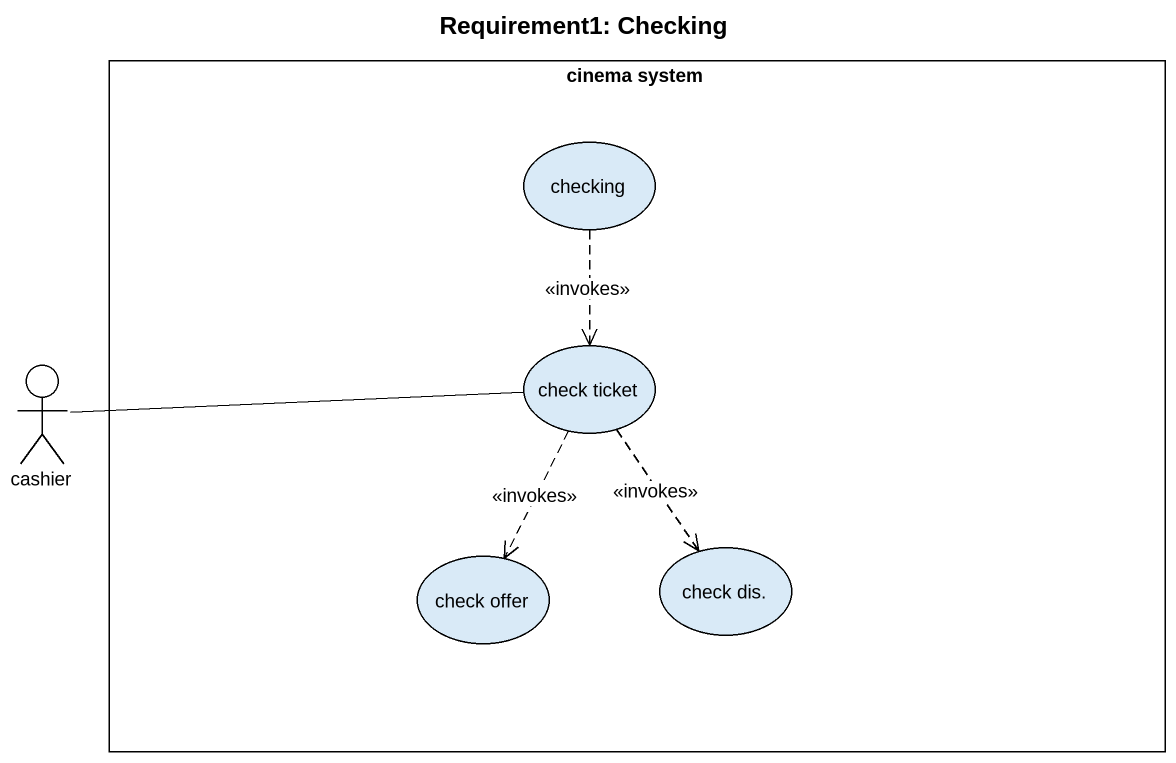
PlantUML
@startuml
title Requirement1: Checking
rectangle "cinema system" as cinema_system {
  usecase checking
  usecase "check ticket" as check_ticket
  usecase "check offer" as check_offer
  usecase "check dis." as check_dis
}
actor cashier
checking ..> check_ticket : <<invokes>>
cashier -right- check_ticket
check_ticket ..> check_offer : <<invokes>>
check_ticket ..> check_dis : <<invokes>>
@enduml
